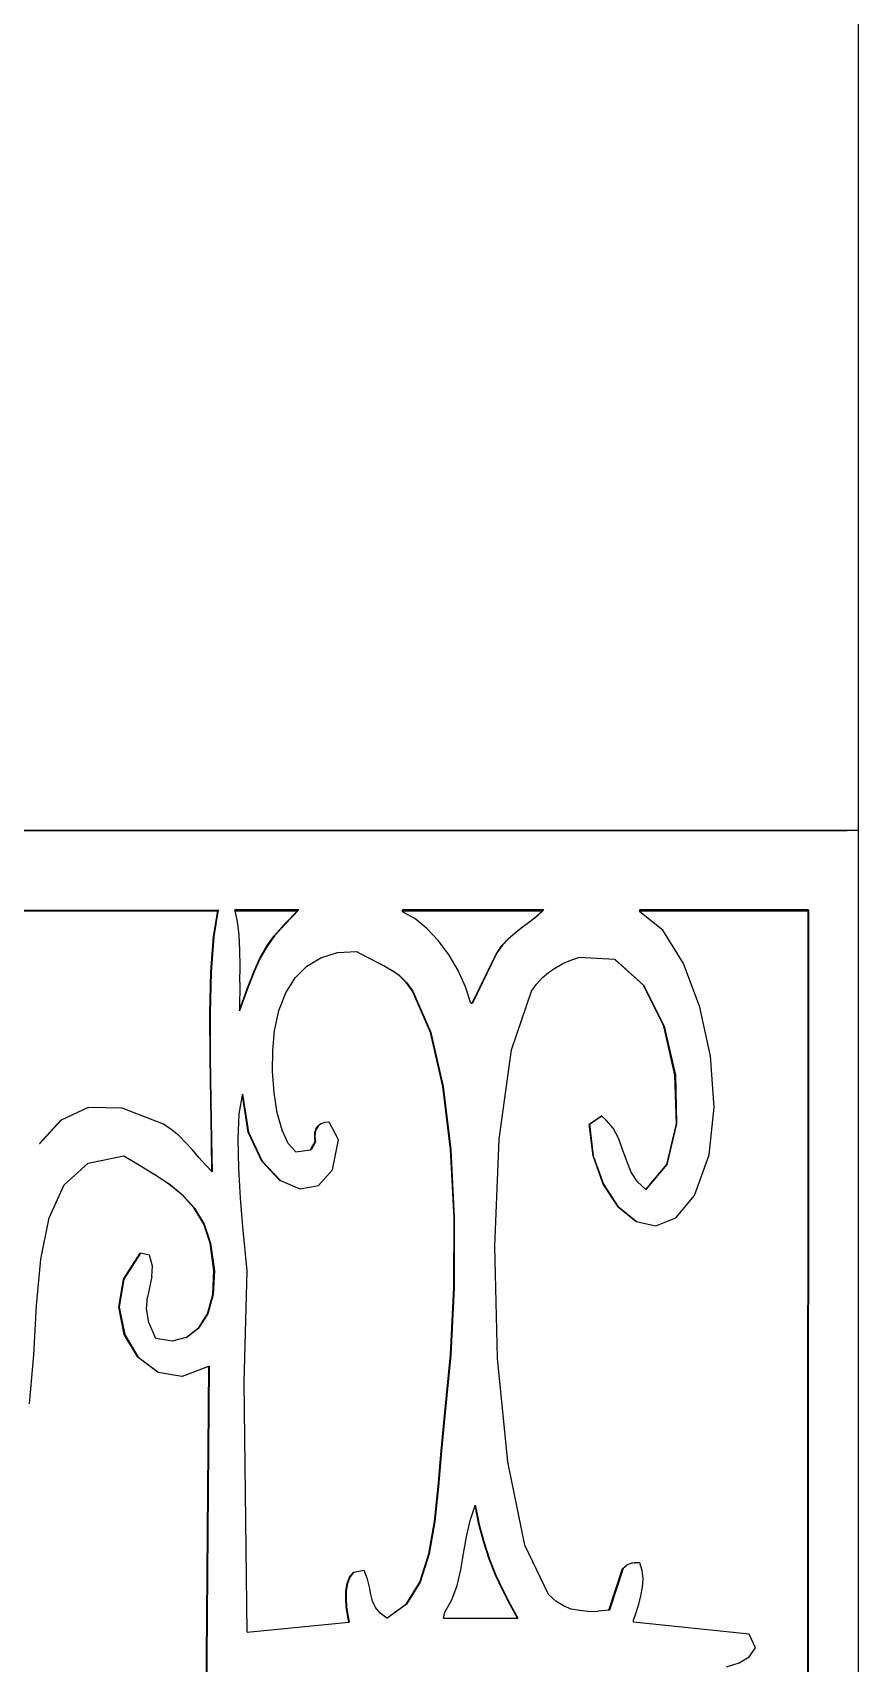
# Model space of a CAD drawing. Header units: inches. Extents: x 1397 to 20304, y -27267 to -746.
# Drawn here: x 14252.15 to 14258.23, y -21059.26 to -21047.23 of the extents above; entities that cross this region are included whole.
import ezdxf

# ---------------------------------------------------------------- set-up
doc = ezdxf.new("R2010")
doc.units = ezdxf.units.IN
doc.header["$LTSCALE"] = 17
doc.header["$MEASUREMENT"] = 0
doc.layers.add('25 BOT BAR', color=12, linetype='Continuous', lineweight=25)

msp = doc.modelspace()

# ---------------------------------------------------------------- linework, layer by layer
for p, q in [((14258.234, -21053.111), (14242.833, -21053.111)), ((14258.234, -21077.111), (14258.234, -21053.111)), ((14249.057, -21053.704), (14253.512, -21053.697)), ((14249.057, -21053.704), (14253.511, -21053.704)), ((14253.479, -21053.893), (14253.511, -21053.704)), ((14253.514, -21053.697), (14253.481, -21053.893)), ((14253.511, -21053.704), (14253.512, -21053.697)), ((14253.512, -21053.697), (14253.514, -21053.697)), ((14254.107, -21053.697), (14253.638, -21053.697)), ((14253.639, -21053.704), (14253.638, -21053.697)), ((14253.639, -21053.704), (14254.1, -21053.704)), ((14253.657, -21053.782), (14253.639, -21053.704)), ((14254.004, -21053.802), (14254.1, -21053.704)), ((14254.109, -21053.697), (14254.007, -21053.802)), ((14254.1, -21053.704), (14254.107, -21053.697)), ((14254.107, -21053.697), (14254.109, -21053.697)), ((14255.913, -21053.697), (14254.872, -21053.697)), ((14254.872, -21053.704), (14254.872, -21053.697)), ((14254.872, -21053.704), (14255.905, -21053.704)), ((14254.872, -21053.711), (14254.872, -21053.704)), ((14254.963, -21053.762), (14254.872, -21053.711)), ((14255.81, -21053.785), (14255.862, -21053.743)), ((14255.865, -21053.743), (14255.812, -21053.785)), ((14255.862, -21053.743), (14255.905, -21053.704)), ((14255.862, -21053.743), (14255.865, -21053.743)), ((14255.907, -21053.704), (14255.865, -21053.743)), ((14255.905, -21053.704), (14255.913, -21053.697)), ((14255.905, -21053.704), (14255.907, -21053.704)), ((14255.915, -21053.697), (14255.907, -21053.704)), ((14255.913, -21053.697), (14255.915, -21053.697)), ((14257.865, -21053.697), (14256.622, -21053.697)), ((14256.622, -21053.704), (14256.622, -21053.697)), ((14256.622, -21053.704), (14257.865, -21053.704)), ((14256.622, -21053.711), (14256.622, -21053.704)), ((14256.793, -21053.848), (14256.622, -21053.711)), ((14257.859, -21063.374), (14257.865, -21053.704)), ((14257.867, -21053.704), (14257.861, -21063.374)), ((14257.865, -21053.704), (14257.865, -21053.697)), ((14257.865, -21053.697), (14257.867, -21053.697)), ((14257.865, -21053.704), (14257.867, -21053.704)), ((14257.867, -21053.697), (14257.867, -21053.704)), ((14253.669, -21053.883), (14253.657, -21053.782)), ((14253.928, -21053.89), (14254.004, -21053.802)), ((14254.007, -21053.802), (14253.93, -21053.89)), ((14254.004, -21053.802), (14254.007, -21053.802)), ((14255.053, -21053.836), (14254.963, -21053.762)), ((14255.139, -21053.926), (14255.053, -21053.836)), ((14255.653, -21053.911), (14255.703, -21053.867)), ((14255.706, -21053.867), (14255.655, -21053.911)), ((14255.703, -21053.867), (14255.756, -21053.825)), ((14255.703, -21053.867), (14255.706, -21053.867)), ((14255.758, -21053.825), (14255.706, -21053.867)), ((14255.756, -21053.825), (14255.81, -21053.785)), ((14255.756, -21053.825), (14255.758, -21053.825)), ((14255.812, -21053.785), (14255.758, -21053.825)), ((14255.81, -21053.785), (14255.812, -21053.785)), ((14256.945, -21054.093), (14256.793, -21053.848)), ((14253.46, -21054.156), (14253.479, -21053.893)), ((14253.481, -21053.893), (14253.462, -21054.156)), ((14253.479, -21053.893), (14253.481, -21053.893)), ((14253.675, -21053.995), (14253.669, -21053.883)), ((14253.822, -21054.054), (14253.869, -21053.97)), ((14253.872, -21053.97), (14253.824, -21054.054)), ((14253.869, -21053.97), (14253.928, -21053.89)), ((14253.869, -21053.97), (14253.872, -21053.97)), ((14253.93, -21053.89), (14253.872, -21053.97)), ((14253.928, -21053.89), (14253.93, -21053.89)), ((14255.216, -21054.031), (14255.139, -21053.926)), ((14255.565, -21054.019), (14255.606, -21053.961)), ((14255.609, -21053.961), (14255.567, -21054.019)), ((14255.606, -21053.961), (14255.653, -21053.911)), ((14255.606, -21053.961), (14255.609, -21053.961)), ((14255.655, -21053.911), (14255.609, -21053.961)), ((14255.653, -21053.911), (14255.655, -21053.911)), ((14253.676, -21054.113), (14253.675, -21053.995)), ((14253.778, -21054.154), (14253.822, -21054.054)), ((14253.824, -21054.054), (14253.78, -21054.154)), ((14253.822, -21054.054), (14253.824, -21054.054)), ((14254.167, -21054.113), (14254.272, -21054.051)), ((14254.272, -21054.051), (14254.394, -21054.013)), ((14254.394, -21054.013), (14254.535, -21054.004)), ((14254.535, -21054.004), (14254.602, -21054.042)), ((14254.602, -21054.042), (14254.604, -21054.042)), ((14254.604, -21054.042), (14254.733, -21054.107)), ((14255.284, -21054.145), (14255.216, -21054.031)), ((14255.386, -21054.385), (14255.565, -21054.019)), ((14255.567, -21054.019), (14255.388, -21054.385)), ((14255.565, -21054.019), (14255.567, -21054.019)), ((14256.001, -21054.125), (14256.056, -21054.094)), ((14256.056, -21054.094), (14256.113, -21054.069)), ((14256.113, -21054.069), (14256.173, -21054.048)), ((14256.438, -21054.064), (14256.173, -21054.048)), ((14256.438, -21054.064), (14256.44, -21054.064)), ((14256.649, -21054.252), (14256.438, -21054.064)), ((14256.44, -21054.064), (14256.651, -21054.252)), ((14257.065, -21054.414), (14256.945, -21054.093)), ((14253.453, -21054.462), (14253.46, -21054.156)), ((14253.462, -21054.156), (14253.455, -21054.462)), ((14253.46, -21054.156), (14253.462, -21054.156)), ((14253.675, -21054.23), (14253.676, -21054.113)), ((14253.729, -21054.28), (14253.778, -21054.154)), ((14253.78, -21054.154), (14253.731, -21054.28)), ((14253.778, -21054.154), (14253.78, -21054.154)), ((14254.013, -21054.31), (14254.081, -21054.2)), ((14254.081, -21054.2), (14254.167, -21054.113)), ((14254.733, -21054.107), (14254.735, -21054.107)), ((14254.735, -21054.107), (14254.793, -21054.141)), ((14254.793, -21054.141), (14254.795, -21054.141)), ((14254.849, -21054.182), (14254.793, -21054.141)), ((14254.795, -21054.141), (14254.851, -21054.182)), ((14254.901, -21054.232), (14254.849, -21054.182)), ((14254.849, -21054.182), (14254.851, -21054.182)), ((14254.851, -21054.182), (14254.903, -21054.232)), ((14255.338, -21054.264), (14255.284, -21054.145)), ((14255.862, -21054.246), (14255.904, -21054.2)), ((14255.904, -21054.2), (14255.95, -21054.16)), ((14255.95, -21054.16), (14256.001, -21054.125)), ((14253.675, -21054.23), (14253.671, -21054.437)), ((14253.731, -21054.28), (14253.671, -21054.443)), ((14253.671, -21054.437), (14253.729, -21054.28)), ((14253.729, -21054.28), (14253.731, -21054.28)), ((14253.962, -21054.44), (14254.013, -21054.31)), ((14254.901, -21054.232), (14254.903, -21054.232)), ((14254.948, -21054.297), (14254.901, -21054.232)), ((14254.903, -21054.232), (14254.95, -21054.297)), ((14255.079, -21054.601), (14254.948, -21054.297)), ((14254.948, -21054.297), (14254.95, -21054.297)), ((14254.95, -21054.297), (14255.081, -21054.601)), ((14255.377, -21054.385), (14255.338, -21054.264)), ((14255.676, -21054.73), (14255.825, -21054.297)), ((14255.825, -21054.297), (14255.862, -21054.246)), ((14256.649, -21054.252), (14256.651, -21054.252)), ((14256.799, -21054.556), (14256.649, -21054.252)), ((14256.651, -21054.252), (14256.802, -21054.556)), ((14253.453, -21054.462), (14253.455, -21054.462)), ((14253.454, -21054.785), (14253.453, -21054.462)), ((14253.455, -21054.462), (14253.456, -21054.785)), ((14253.671, -21054.443), (14253.671, -21054.437)), ((14253.929, -21054.59), (14253.962, -21054.44)), ((14255.377, -21054.385), (14255.386, -21054.385)), ((14255.386, -21054.385), (14255.388, -21054.385)), ((14257.144, -21054.777), (14257.065, -21054.414)), ((14256.799, -21054.556), (14256.802, -21054.556)), ((14256.882, -21054.916), (14256.799, -21054.556)), ((14256.802, -21054.556), (14256.885, -21054.916)), ((14253.916, -21054.734), (14253.929, -21054.59)), ((14255.079, -21054.601), (14255.081, -21054.601)), ((14255.171, -21055), (14255.079, -21054.601)), ((14255.081, -21054.601), (14255.173, -21055)), ((14253.459, -21055.104), (14253.454, -21054.785)), ((14253.454, -21054.785), (14253.456, -21054.785)), ((14253.456, -21054.785), (14253.461, -21055.104)), ((14253.915, -21054.889), (14253.916, -21054.734)), ((14255.586, -21055.389), (14255.676, -21054.73)), ((14257.171, -21055.152), (14257.144, -21054.777)), ((14253.926, -21055.046), (14253.915, -21054.889)), ((14256.892, -21055.276), (14256.882, -21054.916)), ((14256.882, -21054.916), (14256.885, -21054.916)), ((14256.885, -21054.916), (14256.894, -21055.276)), ((14253.669, -21055.202), (14253.693, -21055.065)), ((14253.693, -21055.065), (14253.694, -21055.058)), ((14253.735, -21055.337), (14253.693, -21055.065)), ((14253.694, -21055.058), (14253.737, -21055.337)), ((14253.95, -21055.194), (14253.926, -21055.046)), ((14255.171, -21055), (14255.173, -21055)), ((14255.227, -21055.465), (14255.171, -21055)), ((14255.173, -21055), (14255.23, -21055.465)), ((14252.556, -21055.155), (14252.357, -21055.248)), ((14252.556, -21055.155), (14252.558, -21055.155)), ((14252.807, -21055.161), (14252.558, -21055.155)), ((14253.11, -21055.278), (14252.807, -21055.161)), ((14253.459, -21055.104), (14253.461, -21055.104)), ((14253.464, -21055.393), (14253.459, -21055.104)), ((14253.461, -21055.104), (14253.466, -21055.393)), ((14257.135, -21055.505), (14257.171, -21055.152)), ((14252.197, -21055.42), (14252.355, -21055.248)), ((14252.357, -21055.248), (14252.199, -21055.42)), ((14252.355, -21055.248), (14252.357, -21055.248)), ((14253.168, -21055.317), (14253.11, -21055.278)), ((14253.661, -21055.389), (14253.669, -21055.202)), ((14253.985, -21055.323), (14253.95, -21055.194)), ((14254.235, -21055.314), (14254.249, -21055.293)), ((14254.251, -21055.293), (14254.237, -21055.314)), ((14254.249, -21055.293), (14254.269, -21055.277)), ((14254.249, -21055.293), (14254.251, -21055.293)), ((14254.272, -21055.277), (14254.251, -21055.293)), ((14254.269, -21055.277), (14254.272, -21055.277)), ((14254.297, -21055.267), (14254.272, -21055.277)), ((14254.297, -21055.267), (14254.299, -21055.267)), ((14254.331, -21055.263), (14254.299, -21055.267)), ((14254.331, -21055.263), (14254.333, -21055.263)), ((14254.401, -21055.395), (14254.333, -21055.263)), ((14256.25, -21055.278), (14256.252, -21055.278)), ((14256.278, -21055.513), (14256.25, -21055.278)), ((14256.252, -21055.278), (14256.339, -21055.219)), ((14256.34, -21055.22), (14256.252, -21055.278)), ((14256.252, -21055.278), (14256.28, -21055.513)), ((14256.339, -21055.219), (14256.342, -21055.219)), ((14256.339, -21055.219), (14256.34, -21055.22)), ((14256.342, -21055.219), (14256.34, -21055.22)), ((14256.375, -21055.248), (14256.342, -21055.219)), ((14256.427, -21055.307), (14256.375, -21055.248)), ((14256.465, -21055.382), (14256.427, -21055.307)), ((14256.821, -21055.577), (14256.892, -21055.276)), ((14256.894, -21055.276), (14256.823, -21055.577)), ((14256.892, -21055.276), (14256.894, -21055.276)), ((14252.197, -21055.42), (14252.199, -21055.42)), ((14253.223, -21055.363), (14253.168, -21055.317)), ((14253.274, -21055.414), (14253.223, -21055.363)), ((14253.324, -21055.468), (14253.274, -21055.414)), ((14253.464, -21055.393), (14253.466, -21055.393)), ((14253.467, -21055.627), (14253.464, -21055.393)), ((14253.466, -21055.393), (14253.469, -21055.629)), ((14253.666, -21055.602), (14253.661, -21055.389)), ((14253.735, -21055.337), (14253.737, -21055.337)), ((14253.835, -21055.551), (14253.735, -21055.337)), ((14253.737, -21055.337), (14253.838, -21055.551)), ((14254.03, -21055.422), (14253.985, -21055.323)), ((14254.086, -21055.483), (14254.03, -21055.422)), ((14254.196, -21055.468), (14254.23, -21055.409)), ((14254.232, -21055.409), (14254.199, -21055.468)), ((14254.226, -21055.372), (14254.227, -21055.34)), ((14254.23, -21055.409), (14254.226, -21055.372)), ((14254.226, -21055.372), (14254.228, -21055.372)), ((14254.227, -21055.34), (14254.235, -21055.314)), ((14254.227, -21055.34), (14254.229, -21055.34)), ((14254.229, -21055.34), (14254.228, -21055.372)), ((14254.228, -21055.372), (14254.232, -21055.409)), ((14254.237, -21055.314), (14254.229, -21055.34)), ((14254.23, -21055.409), (14254.232, -21055.409)), ((14254.235, -21055.314), (14254.237, -21055.314)), ((14254.356, -21055.614), (14254.401, -21055.395)), ((14255.553, -21056.179), (14255.586, -21055.389)), ((14256.496, -21055.464), (14256.465, -21055.382)), ((14252.555, -21055.567), (14252.819, -21055.512)), ((14252.819, -21055.512), (14252.926, -21055.577)), ((14253.372, -21055.523), (14253.324, -21055.468)), ((14253.42, -21055.578), (14253.372, -21055.523)), ((14254.086, -21055.483), (14254.196, -21055.468)), ((14254.196, -21055.468), (14254.199, -21055.468)), ((14255.227, -21055.465), (14255.23, -21055.465)), ((14255.253, -21055.968), (14255.227, -21055.465)), ((14255.23, -21055.465), (14255.255, -21055.968)), ((14256.278, -21055.513), (14256.28, -21055.513)), ((14256.352, -21055.722), (14256.278, -21055.513)), ((14256.28, -21055.513), (14256.355, -21055.722)), ((14256.526, -21055.55), (14256.496, -21055.464)), ((14256.56, -21055.632), (14256.526, -21055.55)), ((14257.026, -21055.805), (14257.135, -21055.505)), ((14252.378, -21055.726), (14252.555, -21055.567)), ((14252.926, -21055.577), (14252.928, -21055.577)), ((14252.928, -21055.577), (14253.038, -21055.644)), ((14253.038, -21055.644), (14253.04, -21055.644)), ((14253.04, -21055.644), (14253.147, -21055.717)), ((14253.467, -21055.627), (14253.42, -21055.578)), ((14253.469, -21055.629), (14253.467, -21055.627)), ((14253.679, -21055.823), (14253.666, -21055.602)), ((14253.835, -21055.551), (14253.838, -21055.551)), ((14253.97, -21055.693), (14253.835, -21055.551)), ((14253.838, -21055.551), (14253.973, -21055.693)), ((14254.255, -21055.731), (14254.356, -21055.614)), ((14256.605, -21055.704), (14256.56, -21055.632)), ((14256.666, -21055.76), (14256.821, -21055.577)), ((14256.823, -21055.577), (14256.667, -21055.761)), ((14256.821, -21055.577), (14256.823, -21055.577)), ((14252.269, -21055.969), (14252.378, -21055.726)), ((14253.147, -21055.717), (14253.149, -21055.717)), ((14253.249, -21055.8), (14253.147, -21055.717)), ((14253.149, -21055.717), (14253.251, -21055.8)), ((14253.97, -21055.693), (14253.973, -21055.693)), ((14253.973, -21055.693), (14254.117, -21055.755)), ((14254.117, -21055.755), (14254.119, -21055.755)), ((14254.119, -21055.755), (14254.255, -21055.731)), ((14256.352, -21055.722), (14256.355, -21055.722)), ((14256.462, -21055.888), (14256.352, -21055.722)), ((14256.355, -21055.722), (14256.464, -21055.888)), ((14256.666, -21055.76), (14256.605, -21055.704)), ((14256.667, -21055.761), (14256.666, -21055.76)), ((14253.249, -21055.8), (14253.251, -21055.8)), ((14253.338, -21055.899), (14253.249, -21055.8)), ((14253.251, -21055.8), (14253.34, -21055.899)), ((14253.338, -21055.899), (14253.34, -21055.899)), ((14253.409, -21056.016), (14253.338, -21055.899)), ((14253.34, -21055.899), (14253.411, -21056.016)), ((14253.697, -21056.035), (14253.679, -21055.823)), ((14256.462, -21055.888), (14256.464, -21055.888)), ((14256.595, -21055.996), (14256.462, -21055.888)), ((14256.464, -21055.888), (14256.597, -21055.996)), ((14256.889, -21055.97), (14257.026, -21055.805)), ((14252.208, -21056.273), (14252.269, -21055.969)), ((14253.409, -21056.016), (14253.411, -21056.016)), ((14253.456, -21056.156), (14253.409, -21056.016)), ((14253.411, -21056.016), (14253.458, -21056.156)), ((14255.252, -21056.482), (14255.253, -21055.968)), ((14255.253, -21055.968), (14255.255, -21055.968)), ((14255.255, -21055.968), (14255.254, -21056.482)), ((14256.595, -21055.996), (14256.597, -21055.996)), ((14256.597, -21055.996), (14256.74, -21056.028)), ((14256.74, -21056.028), (14256.742, -21056.028)), ((14256.741, -21056.028), (14256.74, -21056.028)), ((14256.742, -21056.028), (14256.889, -21055.97)), ((14253.727, -21056.361), (14253.697, -21056.035)), ((14252.817, -21056.421), (14252.94, -21056.229)), ((14252.942, -21056.229), (14252.819, -21056.421)), ((14252.94, -21056.229), (14252.942, -21056.229)), ((14252.94, -21056.229), (14252.943, -21056.23)), ((14253.009, -21056.244), (14252.942, -21056.229)), ((14253.03, -21056.326), (14253.009, -21056.244)), ((14253.456, -21056.156), (14253.458, -21056.156)), ((14253.483, -21056.359), (14253.456, -21056.156)), ((14253.458, -21056.156), (14253.486, -21056.359)), ((14255.574, -21057.004), (14255.553, -21056.179)), ((14252.176, -21056.617), (14252.208, -21056.273)), ((14253.026, -21056.402), (14253.03, -21056.326)), ((14253.475, -21056.534), (14253.483, -21056.359)), ((14253.486, -21056.359), (14253.477, -21056.534)), ((14253.483, -21056.359), (14253.486, -21056.359)), ((14253.705, -21057.181), (14253.727, -21056.361)), ((14252.783, -21056.629), (14252.817, -21056.421)), ((14252.819, -21056.421), (14252.785, -21056.629)), ((14252.817, -21056.421), (14252.819, -21056.421)), ((14253.026, -21056.402), (14252.993, -21056.555)), ((14255.227, -21056.979), (14255.252, -21056.482)), ((14255.254, -21056.482), (14255.23, -21056.979)), ((14255.252, -21056.482), (14255.254, -21056.482)), ((14252.154, -21056.981), (14252.176, -21056.617)), ((14252.783, -21056.629), (14252.785, -21056.629)), ((14252.822, -21056.829), (14252.783, -21056.629)), ((14252.785, -21056.629), (14252.825, -21056.829)), ((14252.987, -21056.641), (14252.993, -21056.555)), ((14253.435, -21056.677), (14253.475, -21056.534)), ((14253.477, -21056.534), (14253.437, -21056.677)), ((14253.475, -21056.534), (14253.477, -21056.534)), ((14253.004, -21056.741), (14252.987, -21056.641)), ((14253.054, -21056.859), (14253.004, -21056.741)), ((14253.368, -21056.784), (14253.435, -21056.677)), ((14253.437, -21056.677), (14253.37, -21056.784)), ((14253.435, -21056.677), (14253.437, -21056.677)), ((14252.822, -21056.829), (14252.825, -21056.829)), ((14252.922, -21056.996), (14252.822, -21056.829)), ((14252.825, -21056.829), (14252.925, -21056.996)), ((14253.174, -21056.879), (14253.054, -21056.859)), ((14253.278, -21056.853), (14253.174, -21056.879)), ((14253.278, -21056.853), (14253.368, -21056.784)), ((14253.278, -21056.853), (14253.281, -21056.853)), ((14253.37, -21056.784), (14253.281, -21056.853)), ((14253.368, -21056.784), (14253.37, -21056.784)), ((14252.123, -21057.342), (14252.154, -21056.981)), ((14255.184, -21057.43), (14255.227, -21056.979)), ((14255.23, -21056.979), (14255.186, -21057.43)), ((14255.227, -21056.979), (14255.23, -21056.979)), ((14252.922, -21056.996), (14252.925, -21056.996)), ((14253.069, -21057.107), (14252.922, -21056.996)), ((14252.925, -21056.996), (14253.071, -21057.107)), ((14253.069, -21057.107), (14253.071, -21057.107)), ((14253.071, -21057.107), (14253.247, -21057.137)), ((14253.25, -21057.137), (14253.445, -21057.064)), ((14253.4, -21062.887), (14253.445, -21057.064)), ((14253.447, -21057.064), (14253.402, -21062.89)), ((14253.445, -21057.064), (14253.447, -21057.064)), ((14255.649, -21057.77), (14255.574, -21057.004)), ((14253.247, -21057.137), (14253.25, -21057.137)), ((14253.727, -21059.025), (14253.705, -21057.181)), ((14255.158, -21057.688), (14255.184, -21057.43)), ((14255.186, -21057.43), (14255.16, -21057.688)), ((14255.184, -21057.43), (14255.186, -21057.43)), ((14255.136, -21057.952), (14255.158, -21057.688)), ((14255.16, -21057.688), (14255.138, -21057.952)), ((14255.158, -21057.688), (14255.16, -21057.688)), ((14255.774, -21058.383), (14255.649, -21057.77)), ((14255.109, -21058.21), (14255.136, -21057.952)), ((14255.138, -21057.952), (14255.111, -21058.21)), ((14255.136, -21057.952), (14255.138, -21057.952)), ((14255.373, -21058.202), (14255.409, -21058.092)), ((14255.409, -21058.092), (14255.41, -21058.088)), ((14255.436, -21058.231), (14255.409, -21058.092)), ((14255.409, -21058.092), (14255.423, -21058.155)), ((14255.41, -21058.088), (14255.423, -21058.155)), ((14255.423, -21058.155), (14255.439, -21058.231)), ((14255.067, -21058.449), (14255.109, -21058.21)), ((14255.111, -21058.21), (14255.07, -21058.449)), ((14255.109, -21058.21), (14255.111, -21058.21)), ((14255.346, -21058.322), (14255.373, -21058.202)), ((14255.436, -21058.231), (14255.439, -21058.231)), ((14255.472, -21058.364), (14255.436, -21058.231)), ((14255.439, -21058.231), (14255.457, -21058.302)), ((14255.457, -21058.302), (14255.472, -21058.364)), ((14255.457, -21058.302), (14255.474, -21058.364)), ((14255.324, -21058.445), (14255.346, -21058.322)), ((14255.472, -21058.364), (14255.474, -21058.364)), ((14255.513, -21058.487), (14255.472, -21058.364)), ((14255.474, -21058.364), (14255.515, -21058.487)), ((14255.949, -21058.747), (14255.774, -21058.383)), ((14255.001, -21058.656), (14255.067, -21058.449)), ((14255.07, -21058.449), (14255.003, -21058.656)), ((14255.067, -21058.449), (14255.07, -21058.449)), ((14255.302, -21058.566), (14255.324, -21058.445)), ((14255.559, -21058.604), (14255.513, -21058.487)), ((14255.513, -21058.487), (14255.515, -21058.487)), ((14255.515, -21058.487), (14255.562, -21058.604)), ((14256.395, -21058.864), (14256.496, -21058.557)), ((14256.499, -21058.557), (14256.398, -21058.864)), ((14256.496, -21058.557), (14256.511, -21058.545)), ((14256.496, -21058.557), (14256.499, -21058.557)), ((14256.513, -21058.545), (14256.499, -21058.557)), ((14256.511, -21058.545), (14256.523, -21058.535)), ((14256.511, -21058.545), (14256.513, -21058.545)), ((14256.525, -21058.535), (14256.513, -21058.545)), ((14256.523, -21058.535), (14256.525, -21058.535)), ((14256.535, -21058.527), (14256.525, -21058.535)), ((14256.535, -21058.527), (14256.537, -21058.527)), ((14256.548, -21058.521), (14256.537, -21058.527)), ((14256.548, -21058.521), (14256.55, -21058.521)), ((14256.563, -21058.517), (14256.55, -21058.521)), ((14256.563, -21058.517), (14256.566, -21058.517)), ((14256.583, -21058.514), (14256.566, -21058.517)), ((14256.583, -21058.514), (14256.585, -21058.514)), ((14256.609, -21058.513), (14256.585, -21058.514)), ((14256.622, -21058.513), (14256.609, -21058.513)), ((14256.64, -21058.57), (14256.622, -21058.513)), ((14254.456, -21058.72), (14254.465, -21058.666)), ((14254.467, -21058.666), (14254.459, -21058.72)), ((14254.465, -21058.666), (14254.483, -21058.621)), ((14254.465, -21058.666), (14254.467, -21058.666)), ((14254.485, -21058.621), (14254.467, -21058.666)), ((14254.483, -21058.621), (14254.511, -21058.586)), ((14254.483, -21058.621), (14254.485, -21058.621)), ((14254.513, -21058.586), (14254.485, -21058.621)), ((14254.511, -21058.586), (14254.513, -21058.586)), ((14254.589, -21058.571), (14254.513, -21058.586)), ((14254.589, -21058.571), (14254.591, -21058.571)), ((14254.614, -21058.634), (14254.591, -21058.571)), ((14254.629, -21058.693), (14254.614, -21058.634)), ((14254.901, -21058.818), (14255.001, -21058.656)), ((14255.003, -21058.656), (14254.903, -21058.818)), ((14255.001, -21058.656), (14255.003, -21058.656)), ((14255.275, -21058.681), (14255.302, -21058.566)), ((14255.559, -21058.604), (14255.562, -21058.604)), ((14255.61, -21058.714), (14255.559, -21058.604)), ((14255.562, -21058.604), (14255.613, -21058.714)), ((14256.647, -21058.631), (14256.64, -21058.57)), ((14256.643, -21058.694), (14256.647, -21058.631)), ((14254.455, -21058.778), (14254.456, -21058.72)), ((14254.455, -21058.778), (14254.457, -21058.778)), ((14254.459, -21058.838), (14254.455, -21058.778)), ((14254.456, -21058.72), (14254.459, -21058.72)), ((14254.459, -21058.72), (14254.457, -21058.778)), ((14254.457, -21058.778), (14254.461, -21058.838)), ((14254.64, -21058.747), (14254.629, -21058.693)), ((14254.653, -21058.798), (14254.64, -21058.747)), ((14254.674, -21058.844), (14254.653, -21058.798)), ((14255.186, -21058.879), (14255.238, -21058.787)), ((14255.238, -21058.787), (14255.275, -21058.681)), ((14255.665, -21058.82), (14255.61, -21058.714)), ((14255.61, -21058.714), (14255.613, -21058.714)), ((14255.613, -21058.714), (14255.667, -21058.82)), ((14256.004, -21058.797), (14255.949, -21058.747)), ((14256.059, -21058.832), (14256.004, -21058.797)), ((14256.615, -21058.819), (14256.631, -21058.757)), ((14256.631, -21058.757), (14256.643, -21058.694)), ((14254.467, -21058.897), (14254.459, -21058.838)), ((14254.459, -21058.838), (14254.461, -21058.838)), ((14254.461, -21058.838), (14254.469, -21058.897)), ((14254.467, -21058.897), (14254.469, -21058.897)), ((14254.477, -21058.952), (14254.467, -21058.897)), ((14254.469, -21058.897), (14254.479, -21058.952)), ((14254.708, -21058.886), (14254.674, -21058.844)), ((14254.758, -21058.922), (14254.708, -21058.886)), ((14254.758, -21058.922), (14254.901, -21058.818)), ((14254.903, -21058.818), (14254.76, -21058.923)), ((14254.901, -21058.818), (14254.903, -21058.818)), ((14255.175, -21058.923), (14255.186, -21058.879)), ((14255.665, -21058.82), (14255.667, -21058.82)), ((14255.722, -21058.923), (14255.665, -21058.82)), ((14255.667, -21058.82), (14255.724, -21058.923)), ((14256.116, -21058.855), (14256.059, -21058.832)), ((14256.177, -21058.867), (14256.116, -21058.855)), ((14256.243, -21058.872), (14256.177, -21058.867)), ((14256.243, -21058.872), (14256.314, -21058.87)), ((14256.314, -21058.87), (14256.316, -21058.87)), ((14256.395, -21058.864), (14256.316, -21058.87)), ((14256.395, -21058.864), (14256.398, -21058.864)), ((14256.577, -21058.937), (14256.596, -21058.88)), ((14256.596, -21058.88), (14256.615, -21058.819)), ((14253.727, -21059.025), (14254.477, -21058.952)), ((14254.477, -21058.952), (14254.479, -21058.952)), ((14254.76, -21058.923), (14254.758, -21058.922)), ((14255.175, -21058.923), (14255.722, -21058.923)), ((14255.722, -21058.923), (14255.724, -21058.923)), ((14256.577, -21058.952), (14256.577, -21058.937)), ((14257.43, -21059.04), (14256.577, -21058.952)), ((14257.475, -21059.142), (14257.43, -21059.04)), ((14257.43, -21059.207), (14257.475, -21059.142)), ((14257.262, -21059.282), (14257.356, -21059.252)), ((14257.356, -21059.252), (14257.43, -21059.207))]:
    msp.add_line(p, q)
at = {"layer": '25 BOT BAR'}
for p, q in [((14258.234, -21083.486), (14258.234, -20985.111)), ((14226.234, -21053.111), (14258.152, -21053.111))]:
    msp.add_line(p, q, dxfattribs=at)

doc.saveas('drawing.dxf')
